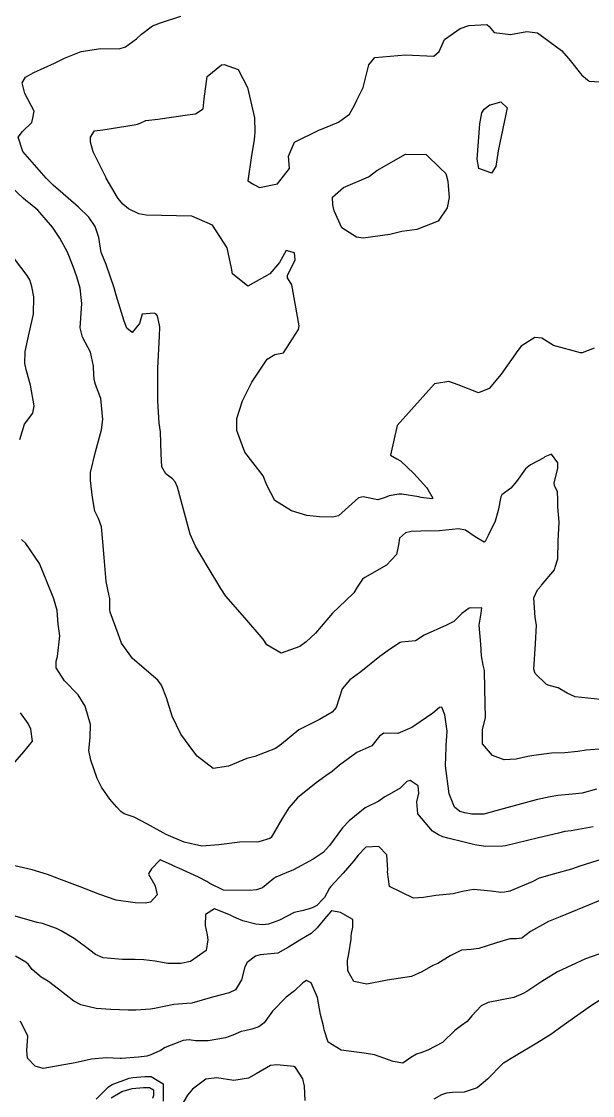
# Model space of a CAD drawing. Header units: feet. Extents: x 1313709 to 1317500, y 405869 to 411659.
# Drawn here: x 1316418.7 to 1316644.8, y 409114.9 to 409539.9 of the extents above; entities that cross this region are included whole.
import ezdxf

# ---------------------------------------------------------------- set-up
doc = ezdxf.new("R2010")
doc.units = ezdxf.units.FT
doc.layers.add('C-TOPO-MAJR', color=32, linetype='CONTINUOUS')

msp = doc.modelspace()

# ---------------------------------------------------------------- linework, layer by layer
at = {"layer": 'C-TOPO-MAJR'}
for points in [[(1316423.19, 409501.66), (1316423.75, 409504.46), (1316420.08, 409511.35), (1316418.92, 409515.63), (1316420.35, 409517.87), (1316423.58, 409519.65), (1316431.79, 409523.45), (1316435.81, 409525.34), (1316442.41, 409528.07), (1316450.12, 409529.2), (1316457.37, 409529.05), (1316459.9, 409529.89), (1316464.31, 409533.07), (1316466.23, 409534.85), (1316470.6, 409538.17), (1316473.74, 409539.32), (1316481.79, 409541.99)], [(1316544.84, 409500.42), (1316548.56, 409503.15), (1316550.58, 409506.83), (1316551.51, 409508.79), (1316554.03, 409513.83), (1316556.3, 409522.78), (1316558.67, 409525.64), (1316570.82, 409526.75), (1316582.02, 409526.14), (1316584.17, 409528.06), (1316586.25, 409532.71), (1316592.47, 409537.11), (1316595.8, 409538.24), (1316602.98, 409538.65), (1316603.93, 409537.93), (1316605.86, 409535.51), (1316612.41, 409534.69)], [(1316612.41, 409534.69), (1316618.89, 409535.93), (1316622.99, 409535.34), (1316632.53, 409528.47), (1316635.48, 409525.16), (1316640.57, 409518.58), (1316643.56, 409516.29), (1316650.02, 409515.93), (1316653.63, 409517.95), (1316665.27, 409523.53), (1316670.27, 409518.22), (1316673.05, 409513.83), (1316683.51, 409513.74), (1316691.18, 409514.86), (1316697.63, 409512), (1316699.66, 409511.14), (1316707.84, 409507.92), (1316708.11, 409507.63)], [(1316484.48, 409502.89), (1316487.62, 409503.31), (1316490.61, 409505.36), (1316491.06, 409509.27), (1316492.21, 409518.06), (1316497.91, 409522.72), (1316498.97, 409522.9), (1316504.52, 409520.84), (1316508.15, 409513.77), (1316510.98, 409501.8), (1316511.13, 409496.04), (1316510.79, 409493.25), (1316509.87, 409487.5), (1316509.77, 409486.82)], [(1316604.56, 409480.01), (1316599.86, 409481.7), (1316599.16, 409485.45), (1316600.27, 409499.34), (1316601.03, 409503.7), (1316601.97, 409505.24), (1316604.11, 409506.88), (1316604.44, 409506.97)], [(1316604.44, 409506.97), (1316608.5, 409508.09), (1316611.05, 409505.71)], [(1316611.05, 409505.71), (1316607.49, 409488.71), (1316606.5, 409482.47), (1316604.87, 409479.9), (1316604.56, 409480.01)], [(1316422.15, 409467.67), (1316420.46, 409469.08), (1316419.44, 409469.96), (1316410.02, 409478.72), (1316405.41, 409481.26), (1316401.01, 409484.7), (1316399.4, 409494.26), (1316399.57, 409495.77), (1316400.64, 409500.24)], [(1316435.24, 409471.66), (1316435.09, 409471.79), (1316431.26, 409475.08), (1316428.43, 409477.86), (1316419.2, 409488.4), (1316417.38, 409494.12), (1316419.08, 409496.33), (1316422.84, 409499.95), (1316423.19, 409501.66)], [(1316463.29, 409498.96), (1316464.7, 409499.19), (1316465.67, 409499.65), (1316467.93, 409500.76), (1316472.67, 409501.3), (1316484.48, 409502.89)], [(1316537.5, 409497.27), (1316544.27, 409500), (1316544.84, 409500.42)], [(1316452.27, 409477.92), (1316452.24, 409477.97), (1316447.12, 409488.34), (1316446.03, 409492.07), (1316446.03, 409494.17), (1316447.63, 409496.62), (1316450.96, 409496.99), (1316463.29, 409498.96)], [(1316510.74, 409475.4), (1316512.95, 409474.16), (1316520.06, 409475.71), (1316524.82, 409481.75), (1316524.6, 409485), (1316524.46, 409486.62), (1316526.87, 409492.18), (1316536.74, 409497.02), (1316537.48, 409497.27), (1316537.5, 409497.27)], [(1316542.09, 409466.74), (1316541.96, 409467.35), (1316541.86, 409470.34), (1316546.23, 409474.26), (1316556.07, 409478.37), (1316556.53, 409478.7), (1316559.39, 409480.98), (1316570.73, 409487.39), (1316579.02, 409487.31), (1316584.57, 409481.89)], [(1316509.77, 409486.82), (1316508.28, 409476.78), (1316510.74, 409475.4)], [(1316586.75, 409479.76), (1316587.52, 409476.7), (1316587.69, 409474.82), (1316588.04, 409470.21), (1316587.29, 409466.1), (1316583.72, 409460.91), (1316575.29, 409457.63), (1316569.35, 409456.74), (1316564.57, 409455.55), (1316554.04, 409454.1), (1316551.36, 409454.48), (1316545.53, 409458.27), (1316542.5, 409464.9), (1316542.09, 409466.74)], [(1316584.57, 409481.89), (1316586.75, 409479.76)], [(1316457, 409469.9), (1316456.71, 409470.27), (1316452.27, 409477.92)], [(1316630.1, 409323.97), (1316631.08, 409327.23), (1316631.27, 409334.23), (1316631.62, 409341.81), (1316631.11, 409347.8), (1316631.13, 409350.74), (1316631.02, 409353.75), (1316629.79, 409356.31), (1316629.68, 409357.14), (1316631.05, 409363.12), (1316631.05, 409365.27), (1316628.65, 409368.74), (1316625.89, 409367.56), (1316625.53, 409367.19), (1316620.34, 409364.45), (1316618.35, 409362.93), (1316614.72, 409357.89), (1316612.49, 409355.26), (1316608.96, 409352.59), (1316608.5, 409351.76), (1316607.48, 409346.44), (1316606.26, 409342.15), (1316603.51, 409336.45), (1316602.28, 409334.09), (1316601.88, 409333.88), (1316598.39, 409335.94), (1316594.53, 409338.65), (1316591.8, 409339.09), (1316584.23, 409338.35), (1316576.81, 409338.25), (1316573.08, 409338.14), (1316570.78, 409337.6), (1316568.39, 409335.43), (1316568.02, 409332.81), (1316567.25, 409328.95), (1316563.3, 409324.72), (1316554.66, 409319.86), (1316553.73, 409319.19), (1316551.66, 409315.99), (1316550.27, 409313.81), (1316547.11, 409310.75), (1316541.91, 409305.73), (1316535.13, 409297.87), (1316531.51, 409294.48), (1316528.97, 409292.62), (1316521.51, 409289.91), (1316515.84, 409293.19), (1316514.45, 409295.47), (1316507.16, 409303.9), (1316499.65, 409312.55), (1316497.67, 409315.47), (1316492.2, 409324.46), (1316487.59, 409332.28), (1316485.55, 409336.99), (1316480.44, 409355.63), (1316479.63, 409357.76), (1316478.48, 409358.89), (1316475.86, 409360.91), (1316474.25, 409363.72), (1316473.97, 409368.78), (1316473.75, 409377.51), (1316473.23, 409380.93), (1316472.64, 409389.83), (1316472.77, 409399.75), (1316472.76, 409402.69), (1316473.35, 409415.32), (1316473.48, 409419.1), (1316472.53, 409423.46), (1316471.86, 409424.19), (1316471.21, 409424.44), (1316466.46, 409424.03), (1316465.44, 409420.32), (1316462.59, 409416.79), (1316460.49, 409418.58), (1316459.41, 409421.37), (1316456.21, 409431.66), (1316455.37, 409434.48), (1316452.25, 409443.72), (1316450.39, 409448.24), (1316450.31, 409448.54), (1316449.39, 409454.35), (1316447.94, 409458.76), (1316445.44, 409462.43), (1316441.3, 409466.48), (1316435.24, 409471.66)], [(1316649.32, 409252.04), (1316642.26, 409251.54), (1316639.05, 409251.02), (1316633.89, 409250.52), (1316628.56, 409250.37), (1316621.56, 409249.51), (1316619.19, 409249.04), (1316614.66, 409248.04), (1316609.83, 409247.78), (1316605.29, 409249.48), (1316601.23, 409254.01), (1316601.29, 409259.69), (1316602.42, 409264.29), (1316602.24, 409275.81), (1316602.01, 409283.03), (1316601.54, 409285.25), (1316600.84, 409288.84), (1316600.64, 409293.44), (1316599.94, 409301.06), (1316600.73, 409305.82), (1316600.99, 409307.85), (1316595.95, 409307.72), (1316593.08, 409305.69), (1316589.96, 409302.46), (1316587, 409301.01), (1316578.19, 409297.03), (1316574.69, 409294.85), (1316569.25, 409294.31), (1316568.71, 409294.15), (1316564.83, 409291.69), (1316560.63, 409288.57), (1316553.08, 409282.59), (1316548.75, 409279.4), (1316545.69, 409275.89), (1316544.57, 409272.2), (1316543.32, 409268.38), (1316541.7, 409266.53), (1316536.72, 409263.68), (1316528.52, 409259.55), (1316521.7, 409253.99), (1316519.31, 409252.2), (1316511.12, 409249.02), (1316507.92, 409248.2), (1316500.64, 409245.22), (1316494.63, 409244.33), (1316488.29, 409249.24), (1316486.94, 409250.89), (1316481.82, 409257.89), (1316478.39, 409264.97), (1316476.08, 409272.23), (1316474.16, 409277.29), (1316472.66, 409279.2), (1316462.65, 409287.84), (1316458.27, 409293.86), (1316457.06, 409297.53), (1316453.85, 409306.22), (1316453.66, 409307.16), (1316453.65, 409311.53), (1316453.46, 409312.66), (1316452.23, 409318.27), (1316451.41, 409327.82), (1316450.93, 409333.95), (1316450.41, 409339.96), (1316449.18, 409343.24), (1316447.72, 409346.08), (1316446.81, 409351.6), (1316446.02, 409358.24), (1316446.09, 409361.49), (1316448.06, 409369.61), (1316450.39, 409378.26), (1316450.93, 409382.41), (1316450.1, 409390.77), (1316448.07, 409396.3), (1316447.53, 409398.23), (1316447.28, 409402.81), (1316447.26, 409403.55), (1316446.05, 409409.03), (1316442.87, 409414.97), (1316441.93, 409418.66), (1316442.61, 409428.26), (1316441.99, 409434.4), (1316440.62, 409438.9), (1316439.23, 409442.96), (1316436.9, 409448.56), (1316433.86, 409454.09), (1316430.97, 409458.54), (1316425.12, 409465.2), (1316422.15, 409467.67)], [(1316645.47, 409410.57), (1316640.76, 409408.84), (1316640.14, 409408.77), (1316629.36, 409411.7), (1316624.78, 409414.59), (1316621.95, 409414.82), (1316616.52, 409411.41), (1316615.29, 409409.66), (1316608.62, 409400.36), (1316603.85, 409394.6), (1316599.67, 409392.91), (1316591.59, 409396.15), (1316588, 409397.4), (1316582.29, 409396.45), (1316567.53, 409380.06), (1316564.89, 409368.3), (1316567.35, 409366.89), (1316568.84, 409366.06), (1316574.07, 409360.99), (1316579.24, 409355.4), (1316579.69, 409354.73), (1316581.6, 409351.27), (1316581.19, 409350.97), (1316577.03, 409351.5), (1316576.03, 409351.74), (1316569.3, 409352.88), (1316568.13, 409352.82), (1316564.29, 409352.25), (1316562.7, 409351.59), (1316559.88, 409350.63), (1316553.96, 409351.76), (1316552.18, 409351.37), (1316544.24, 409344.25), (1316541.82, 409343.74), (1316536.74, 409343.86), (1316531.77, 409344.43), (1316525.67, 409346.22), (1316518.99, 409350.37), (1316515.85, 409356.46), (1316514.43, 409360.05), (1316510.26, 409365.34), (1316507.13, 409369.48), (1316503.93, 409378.09), (1316503.98, 409382.77), (1316506.19, 409389.77), (1316509.99, 409397.15), (1316515.96, 409406.31), (1316519.09, 409408.11), (1316522.49, 409408.78), (1316528.43, 409417.99), (1316528.62, 409419.46), (1316525.72, 409435.74), (1316524.09, 409438.5), (1316524.04, 409439.39), (1316527.05, 409445.53), (1316526.85, 409448.39), (1316523.57, 409449.26), (1316520.82, 409444.56), (1316517.06, 409440), (1316508.35, 409435.12), (1316502.31, 409440.08), (1316501.82, 409442.27), (1316500.22, 409450.38), (1316494.33, 409459.34), (1316486.16, 409462.91), (1316468.07, 409463.31), (1316465.21, 409463.79), (1316461.15, 409465.75), (1316458.79, 409467.63), (1316457, 409469.9)], [(1316418.07, 409374.51), (1316419.95, 409380.5), (1316423.14, 409384.96), (1316423.67, 409387.79), (1316422.29, 409396.02), (1316420.7, 409401.67), (1316420.02, 409404.57), (1316420.13, 409409.26), (1316421.81, 409416.51), (1316423.51, 409424.04), (1316423.55, 409430.91), (1316422.86, 409435.02), (1316422, 409437.63), (1316420.92, 409439.4), (1316415.97, 409445.99)], [(1316646.46, 409236.17), (1316640.69, 409234.59), (1316636.93, 409234.09), (1316631.15, 409233.56), (1316628.05, 409233.03), (1316622.51, 409231.89), (1316606.57, 409227.49), (1316601.84, 409226.2), (1316597.03, 409226.24), (1316594.22, 409226.71), (1316592.28, 409227.34), (1316590.18, 409229.07), (1316588.13, 409234.29), (1316586.64, 409245.34), (1316586.82, 409252.79), (1316586.9, 409253.41), (1316587.27, 409259.09), (1316586.39, 409265.57), (1316585.21, 409268.54), (1316584.31, 409268.41), (1316581.62, 409266.15), (1316574.02, 409261.07), (1316573.25, 409260.49), (1316567.7, 409258.09), (1316562.22, 409258.28), (1316560.52, 409257.05), (1316557.47, 409253.33), (1316551.53, 409250.65), (1316544.6, 409245.66), (1316541.71, 409243.13), (1316539.17, 409241.39), (1316535.36, 409238.58), (1316528.06, 409232.68), (1316524.56, 409228.8), (1316523.2, 409226.6), (1316521.95, 409224.54), (1316517.56, 409217.02), (1316517.12, 409216.55), (1316512.65, 409215.25), (1316505.14, 409215.15), (1316496.88, 409214.06), (1316490.16, 409213.57), (1316483.09, 409215.21), (1316476.06, 409218.14), (1316468.63, 409222.34), (1316463.29, 409224.99), (1316459.32, 409226.41), (1316458.03, 409227.25), (1316456.48, 409229.03), (1316453.74, 409232.17), (1316450.38, 409236.9), (1316448.71, 409240.31), (1316446.14, 409247.65), (1316445.39, 409251.48), (1316445.92, 409256.58), (1316445.99, 409261.65), (1316443.95, 409269.02), (1316441.21, 409273.44), (1316435.8, 409278.94), (1316432.45, 409284.11), (1316432.49, 409286.82), (1316432.97, 409288.61), (1316433.87, 409296.78), (1316433.78, 409297.69), (1316433.22, 409301.41), (1316432.88, 409306.77), (1316431.46, 409311.48), (1316428.77, 409318.25), (1316425.79, 409325.48), (1316420.45, 409333.32), (1316418.67, 409334.94)], [(1316624.7, 409316.84), (1316629.77, 409322.88), (1316630.1, 409323.97)], [(1316648.02, 409271.6), (1316638.02, 409272.63), (1316634.83, 409274.05), (1316631.25, 409276.16), (1316627.61, 409277.15), (1316626.65, 409277.54), (1316622.18, 409281.94), (1316621.65, 409283.61), (1316622.3, 409293.61), (1316622.61, 409301.02), (1316622.15, 409304.04), (1316621.6, 409311.79), (1316623.02, 409315.05), (1316624.48, 409316.58), (1316624.7, 409316.84)], [(1316414.38, 409244.82), (1316419.59, 409250.84), (1316423.01, 409255.16), (1316422.38, 409259.89), (1316421.38, 409262.09), (1316418.27, 409266.32)], [(1316645.04, 409221.28), (1316636.41, 409219.67), (1316633.91, 409219.35), (1316631.37, 409218.77), (1316623.45, 409216.9), (1316610.4, 409213.76), (1316609.29, 409213.53), (1316602.51, 409213.47), (1316598.26, 409214.14), (1316594.06, 409215.2), (1316587.6, 409216.73), (1316585.62, 409217.27), (1316583.86, 409218.02), (1316581.52, 409219.52), (1316575.73, 409226.33), (1316575.25, 409231.13), (1316576.03, 409234.57), (1316575.81, 409237.44), (1316572.6, 409239.52), (1316571.36, 409239.21), (1316568.64, 409236.54), (1316565.2, 409234.48), (1316562.59, 409233.1), (1316560.74, 409231.76), (1316560.2, 409231.44), (1316554.76, 409228.78), (1316548.5, 409223.6), (1316545.82, 409220.84), (1316540.71, 409213.83), (1316538.15, 409211.03), (1316534.28, 409208.48), (1316526.39, 409204.26), (1316523.57, 409203.02), (1316519.38, 409201.25), (1316518.67, 409200.78), (1316514.18, 409197.11), (1316511.83, 409196.28), (1316508.96, 409196.06), (1316498.7, 409196.21), (1316493.3, 409198.83), (1316492.05, 409199.6), (1316488.8, 409201.28), (1316481.07, 409204.83), (1316479.76, 409205.36), (1316478.07, 409206.2), (1316473.68, 409208.16), (1316470.22, 409204.54), (1316469.14, 409202.92), (1316469.07, 409202.51), (1316471.49, 409198.12), (1316471.7, 409197.76), (1316472.48, 409194.36), (1316469.85, 409191.39), (1316467.7, 409191), (1316463.73, 409191.14), (1316456.14, 409192.21), (1316449.78, 409194.41), (1316441.99, 409197.51), (1316434.6, 409200.3), (1316429.03, 409202.35), (1316422.95, 409204.25), (1316412.64, 409206.63)], [(1316649.06, 409208.59), (1316639.86, 409205.66), (1316636.56, 409204.52), (1316629.74, 409202.57), (1316623.73, 409200.86), (1316620.9, 409199.49), (1316612.1, 409195.71), (1316610.02, 409195.33), (1316608.47, 409195.28), (1316604.72, 409195.81), (1316597.71, 409196.49), (1316593.34, 409195.6), (1316589.64, 409194.75), (1316582.73, 409194.06), (1316577.87, 409193.28), (1316573.92, 409193.06), (1316564.42, 409197.55), (1316563.62, 409203.39), (1316563.73, 409204.2), (1316563.38, 409210.15), (1316560.18, 409213.48), (1316555.07, 409213.21), (1316552.06, 409210.04), (1316550.38, 409207.8), (1316546.08, 409202.87), (1316541.22, 409197.65), (1316540.71, 409196.92), (1316538.66, 409193.27), (1316538.24, 409192.68), (1316535.66, 409190.16), (1316533.81, 409189.14), (1316532.24, 409188.63), (1316529.71, 409188), (1316526.69, 409187.39), (1316520.84, 409184.24), (1316516.5, 409182.71), (1316514.12, 409182.46), (1316511.45, 409182.69), (1316506.43, 409184.09), (1316503.88, 409185.07), (1316502.34, 409185.74), (1316501.42, 409186.21), (1316495.21, 409188.76), (1316491.54, 409186.47), (1316491.48, 409182.18), (1316492.2, 409178.46), (1316492.54, 409176.54), (1316491.82, 409172.24), (1316485.61, 409167.99), (1316481.76, 409167.13), (1316476.61, 409167.15), (1316471.69, 409168.01), (1316467.15, 409168.62), (1316463.72, 409168.71), (1316458.66, 409168.78), (1316451.07, 409169.36), (1316447.97, 409170.69), (1316444.12, 409173.8), (1316439.62, 409176.99), (1316434.48, 409180.02), (1316432.6, 409181.01), (1316426.97, 409182.93), (1316424.96, 409183.34), (1316415.31, 409186.15)], [(1316648.71, 409192.44), (1316643.19, 409190.27), (1316631.98, 409185.58), (1316627.37, 409183.82), (1316620.33, 409179.81), (1316616.88, 409177.21), (1316614.67, 409176.92), (1316612.12, 409176.87), (1316606.77, 409175.29), (1316599.82, 409173.06), (1316596.83, 409172.63), (1316592.92, 409172.39), (1316588.49, 409170.23), (1316583.65, 409167.15), (1316581.55, 409166.37), (1316577.29, 409163.9), (1316573.2, 409161.97), (1316563.57, 409160.54), (1316555.41, 409158.93), (1316550.35, 409160.02), (1316547.9, 409164.21), (1316547.85, 409168.3), (1316548.32, 409170.94), (1316549.21, 409176.83), (1316549.32, 409177.91), (1316549.43, 409179.05), (1316549.96, 409181.54), (1316549.96, 409184.6), (1316544.98, 409187.39), (1316541.57, 409188), (1316541.16, 409187.77), (1316538.89, 409184.92), (1316535.82, 409181.23), (1316533.37, 409179.03), (1316529, 409176.33), (1316524.46, 409173.58), (1316520.25, 409171.19), (1316513.29, 409170.51), (1316511.4, 409170.09), (1316508.07, 409167.58), (1316507.12, 409165.86), (1316505.88, 409160.62), (1316503.51, 409156.71), (1316500.96, 409155.56), (1316494.33, 409153.8), (1316486.16, 409151.45), (1316484.21, 409151.29), (1316479, 409150.94), (1316471.43, 409149.34), (1316469.83, 409149.05), (1316463.99, 409148.66), (1316460.9, 409148.7), (1316454.13, 409148.9), (1316448.27, 409149.4), (1316442.24, 409150.81), (1316439.39, 409152.21), (1316433.38, 409157.05), (1316429.43, 409160), (1316426.44, 409161.75), (1316422.9, 409164.81), (1316421.46, 409166.69), (1316420.49, 409167.7), (1316416.36, 409170)], [(1316650.38, 409171.84), (1316642.06, 409168.98), (1316631, 409163.87), (1316624.8, 409160.06), (1316618.87, 409156.13), (1316617.34, 409155.24), (1316613.62, 409153.74), (1316603.47, 409151.69), (1316600.69, 409150.42), (1316597.05, 409146.42), (1316595.2, 409144.22), (1316592.96, 409142.62), (1316590.34, 409140.57), (1316585.41, 409135.84), (1316579.62, 409132.8), (1316576.81, 409131.86), (1316575.08, 409131.29), (1316572.87, 409129.91), (1316569.74, 409127.77), (1316565.87, 409128.37), (1316558.48, 409131.06), (1316554.37, 409131.7), (1316545.24, 409132.79), (1316540.21, 409135.96), (1316538.62, 409140.91), (1316538.25, 409142.45), (1316537.15, 409146.91), (1316535.92, 409153.71), (1316533.37, 409159.53), (1316531.62, 409160.46), (1316530.14, 409159.52), (1316526.77, 409156.29), (1316523.46, 409153.78), (1316518.14, 409148.27), (1316514.84, 409143.73), (1316512.74, 409142.14), (1316509.91, 409141.17), (1316507.16, 409140.53), (1316505.76, 409140.19), (1316502.44, 409138.8), (1316499.49, 409137.69), (1316492.68, 409136.5), (1316487.63, 409136.61), (1316485.15, 409136.89), (1316482.71, 409136.66), (1316475.64, 409133.95), (1316473.71, 409132.73), (1316469.89, 409130.95), (1316468.3, 409130.53), (1316465.1, 409130.03), (1316458.3, 409129.52), (1316457.75, 409129.53), (1316452.22, 409129.76), (1316446.48, 409129.26), (1316440.01, 409127.78), (1316427.31, 409125.56), (1316424.1, 409126.52), (1316421.15, 409129.7), (1316420.87, 409132.66), (1316421.21, 409138.42), (1316418.3, 409144.39)], [(1316650.81, 409154.46), (1316644.48, 409150.48), (1316634.54, 409143.54), (1316631.27, 409141.2), (1316628.33, 409139.04), (1316622.82, 409135.6), (1316613.96, 409130.33), (1316609.59, 409127.76), (1316609.15, 409127.43), (1316603.21, 409121.33), (1316599.11, 409117.94), (1316594, 409116.2), (1316589.4, 409116.16), (1316587.03, 409115.82), (1316585.08, 409115.17), (1316581.98, 409113.51)], [(1316531.08, 409112.93), (1316530.77, 409118.55), (1316530.13, 409121.5), (1316527.23, 409126.01), (1316526.56, 409126.35), (1316519.84, 409127.08), (1316517.3, 409126.73), (1316511.62, 409123.53), (1316508.63, 409121.81), (1316502.85, 409120.81), (1316496.01, 409121.94), (1316491.72, 409121.37), (1316486.42, 409117.43), (1316484.43, 409115.07), (1316482.23, 409111.19)], [(1316448.24, 409113.5), (1316453.15, 409118.33), (1316454.61, 409119.28), (1316461.38, 409121.75), (1316462.78, 409122), (1316467.57, 409122.45), (1316470.04, 409122.48), (1316474.76, 409119.52), (1316474.78, 409112.68)], [(1316454.22, 409114.03), (1316458.43, 409116.52), (1316462.56, 409117.74), (1316467.06, 409118.02), (1316468.65, 409118.11), (1316469.45, 409118.12), (1316470.97, 409117.17), (1316470.98, 409114.96), (1316470.57, 409113.76)]]:
    msp.add_lwpolyline(points, dxfattribs=at)

doc.saveas('drawing.dxf')
